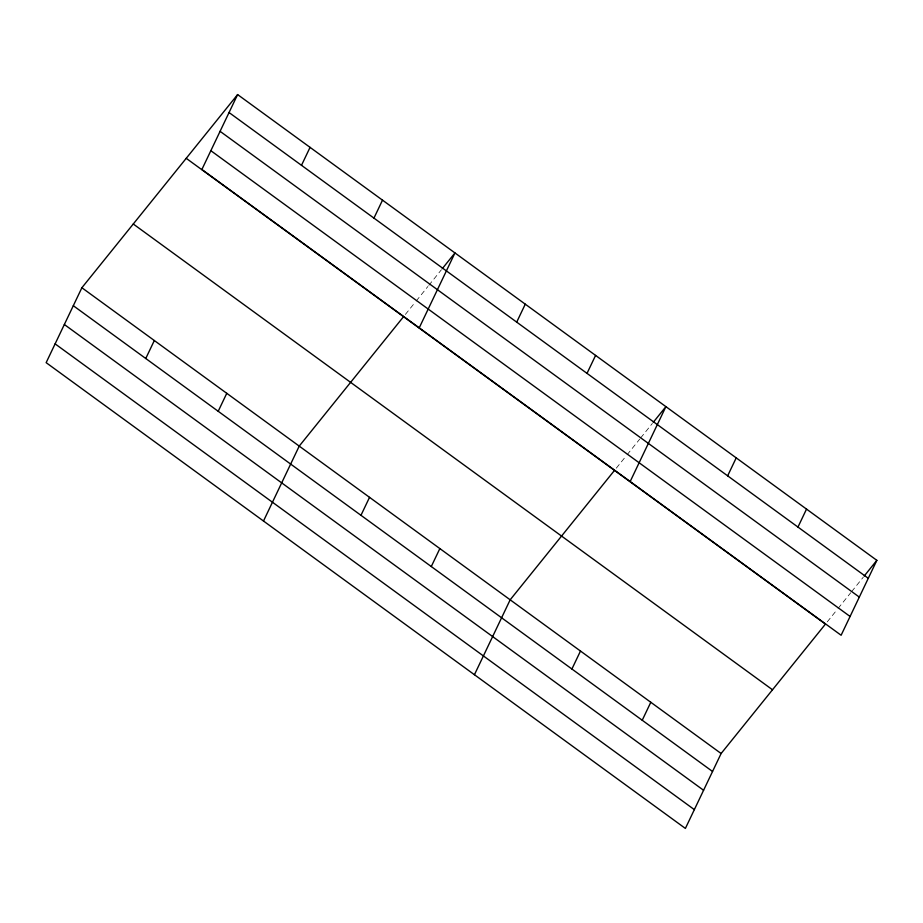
<?xml version="1.0" encoding="UTF-8"?>
<svg xmlns="http://www.w3.org/2000/svg" width="923" height="923" viewBox="0 0 923 923"><rect width="100%" height="100%" fill="white"/><g stroke="black" fill="none" stroke-linecap="round" stroke-linejoin="round"><path stroke-width="0.69" stroke-dasharray="4.62 3.46" d="M405.37 314.443L415.281 302.144M416.192 301.025L427.903 286.488M428.814 285.369L441.436 269.712M616.31 468.146L626.232 455.847M627.132 454.727L639.754 439.071M640.654 437.952L652.376 423.415M827.262 621.848L837.184 609.549M838.084 608.43L850.706 592.774M851.606 591.655L863.328 577.117"/><path stroke-width="1.38" d="M237.615 94.573L201.883 169.486L841.118 635.255L876.85 560.342L237.615 94.573L81.882 287.745L46.15 362.658L685.385 828.427L721.117 753.514L825.462 624.086L186.227 158.318M145.765 358.493L154.326 340.529M301.498 165.321L310.059 147.357M218.209 411.277L226.77 393.313M373.942 218.116L382.514 200.153M263.493 521.022L299.225 446.109L403.559 316.681M419.227 327.85L454.958 252.937L442.336 268.593M360.974 515.299L369.535 497.335M516.707 322.139L525.268 304.175M431.283 566.537L439.856 548.574M587.016 373.365L595.589 355.401M474.434 674.725L510.165 599.812L614.51 470.384M630.167 481.552L665.898 406.639L653.276 422.296M571.914 669.002L580.486 651.038M727.647 475.841L736.219 457.877M642.235 720.24L650.796 702.276M797.968 527.068L806.529 509.104M864.228 575.998L876.85 560.342M229.054 112.537L868.278 578.306M220.089 131.331L859.313 597.1M210.848 150.691L850.083 616.46M133.27 224.001L772.505 689.769M81.882 287.745L721.117 753.514M73.309 305.709L712.544 771.478M64.345 324.504L703.58 790.273M55.115 343.864L694.35 809.633"/></g></svg>
